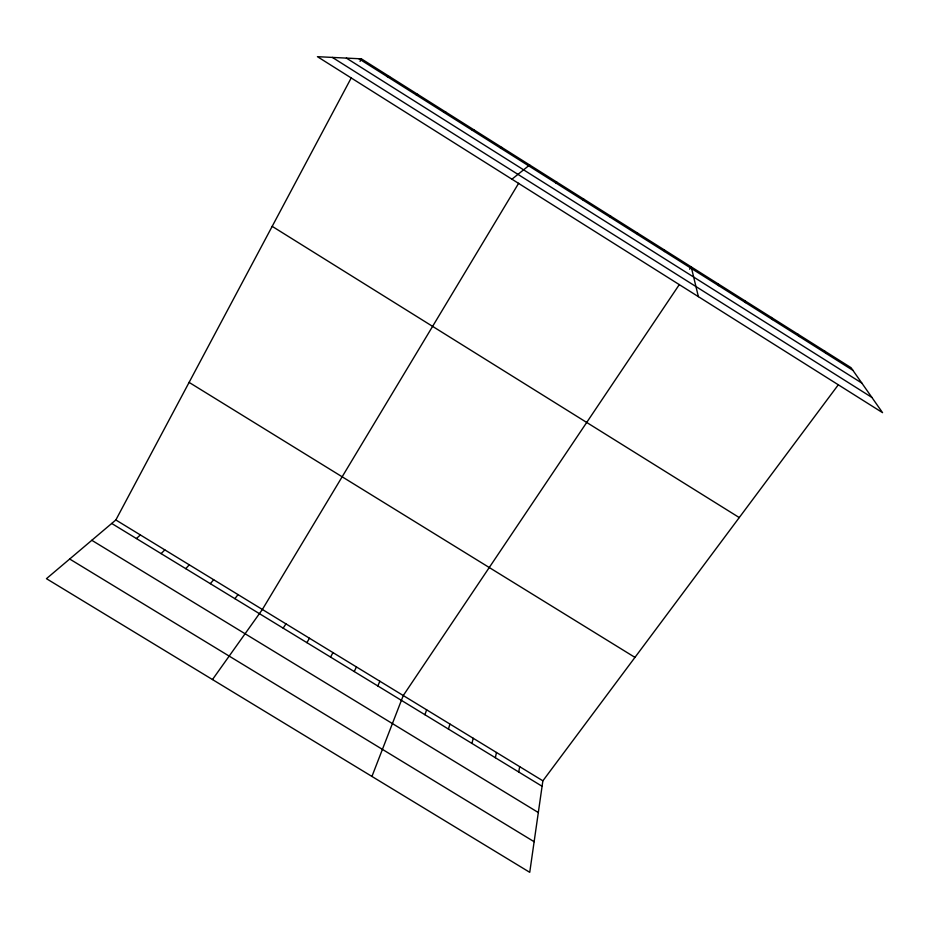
<?xml version="1.0" encoding="UTF-8"?>
<svg xmlns="http://www.w3.org/2000/svg" width="929" height="929" viewBox="0 0 929 929"><rect width="100%" height="100%" fill="white"/><g stroke="black" fill="none" stroke-linecap="round" stroke-linejoin="round"><path stroke-width="1.39" d="M637.48 234.468L637.549 233.028M838.388 384.687L542.873 780.824L529.739 872.319L46.45 578.674L115.846 519.961L351.278 77.827M518.73 771.999L519.694 766.657M495.343 757.716L496.481 752.478M610.341 217.34L610.643 216.051M471.909 743.409L473.233 738.276M448.44 729.079L449.938 724.051M424.936 714.726L426.62 709.802M371.937 776.435L403.267 695.542L679.366 284.506M377.824 685.95L379.868 681.247M583.145 200.188L583.691 199.061M354.216 671.539L356.446 666.941M360.046 61.372L361.393 58.841L851.057 367.698L882.55 412.662L317.439 56.681L361.393 58.841M330.561 657.093L332.977 652.599M306.884 642.636L309.473 638.246M518.649 183.268L262.373 609.47L212.474 679.552M283.159 628.143L285.946 623.87M689.632 269.224L691.211 266.867L698.376 296.653M234.886 598.671L238.045 594.606M555.914 183.013L556.703 182.026M210.326 583.667L213.682 579.731M185.73 568.653L189.284 564.82M161.1 553.614L164.839 549.898M136.435 538.541L140.36 534.941M511.937 179.204L529.658 164.967M500.452 148.036L501.741 147.363M472.234 130.234L473.778 129.723M443.957 112.409L445.757 112.049M415.635 94.537L417.69 94.34M387.265 76.642L389.565 76.608M69.687 559.014L534.14 841.72M115.846 519.961L542.873 780.824M111.712 523.457L542.095 786.271M91.808 540.295L538.321 812.538M189.098 382.388L634.96 657.384M272.185 226.351L739.263 517.569M358.838 58.713L852.903 370.334M346.378 58.097L861.833 383.085M332.361 57.412L871.878 397.426M824.534 350.976L826.136 353.45M797.965 334.208L799.335 336.542M771.349 317.416L772.475 319.611M744.675 300.601L745.581 302.633M717.966 283.751L718.628 285.644M664.398 249.959L664.583 251.55"/></g></svg>
